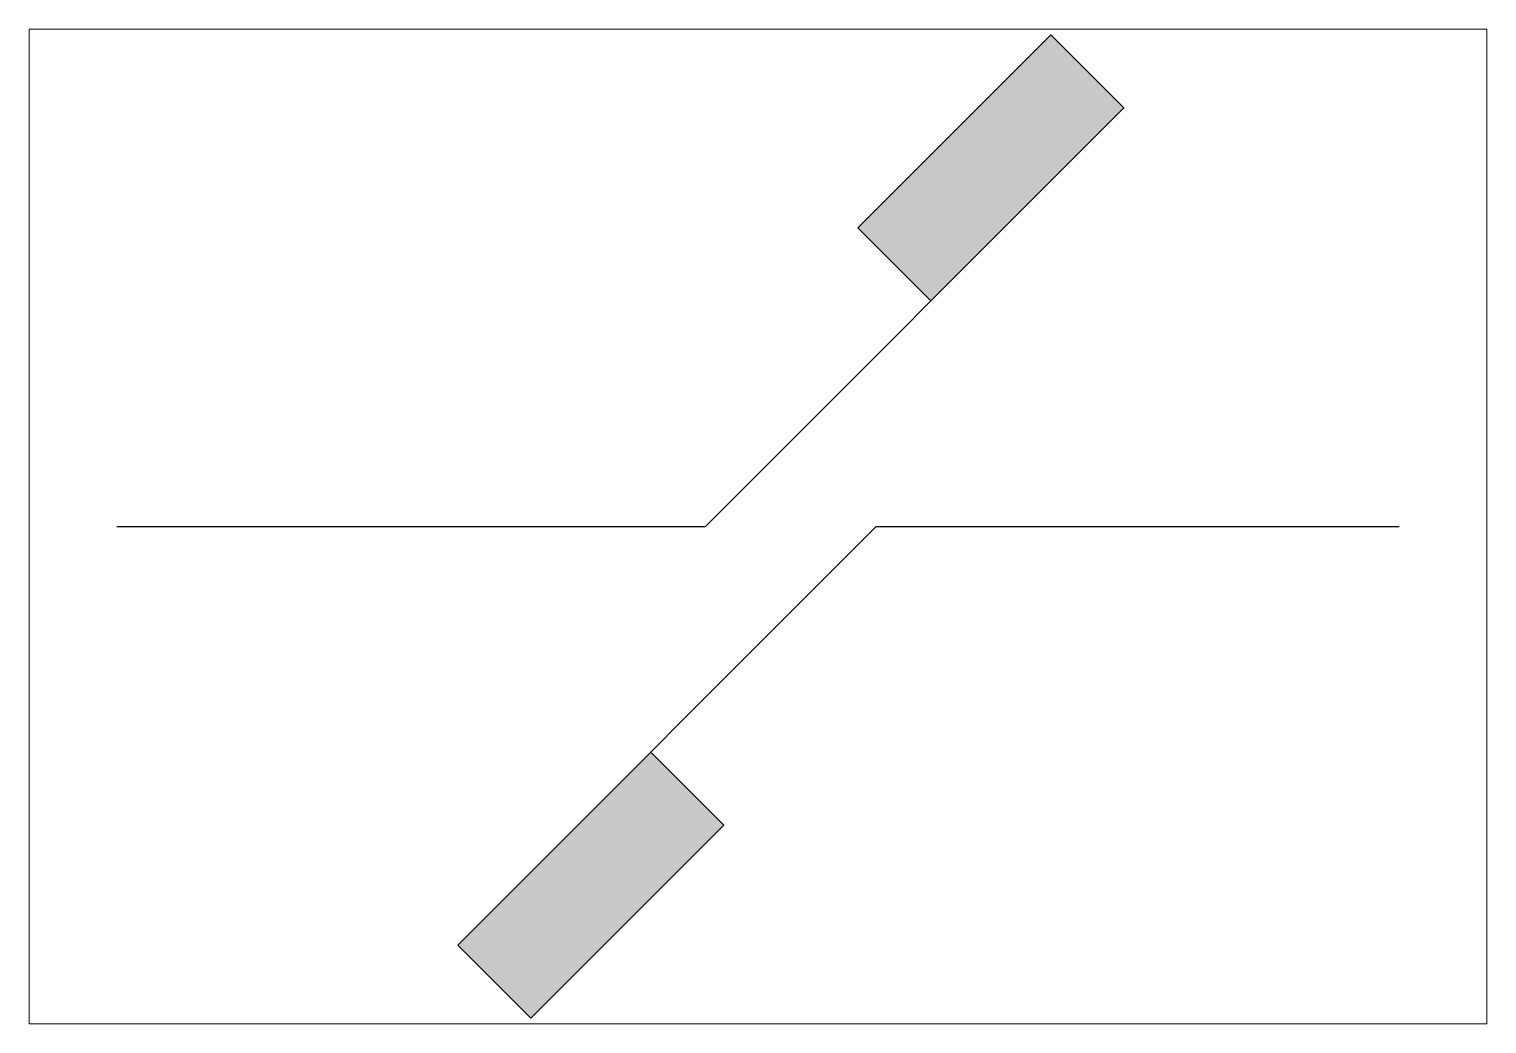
# Paper-space layout 'Presentación1' of a CAD drawing. Header units: metres. Extents: x 29 to 259, y 20 to 177.
# The model-space entities are those that its viewports show. They can reach past a viewport. Long polylines and large blocks are cut down to what shows.
import ezdxf

# ---------------------------------------------------------------- set-up
doc = ezdxf.new("R2010")
doc.units = ezdxf.units.M

# ---------------------------------------------------------------- blocks, each defined once
blk = doc.blocks.new('Secc_avec_Appareil')
h = blk.add_hatch(color=256)
h.paths.add_polyline_path([(4.8175, 2.0013), (4.4679, 2.3509), (3.5453, 1.4283), (3.8949, 1.0787)])
h.paths.add_polyline_path([(2.9035, -1.4283), (2.5539, -1.0787), (1.6313, -2.0013), (1.9809, -2.3509)])
for p, q in [((2.8162, 0), (4.8175, 2.0013)), ((0, 0), (2.8162, 0)), ((3.6326, 0), (1.6313, -2.0013)), ((3.6326, 0), (6.1345, 0))]:
    blk.add_line(p, q)
for points in [[(4.4679, 2.3509), (4.8175, 2.0013), (3.8949, 1.0787), (3.5453, 1.4283)], [(2.5539, -1.0787), (2.9035, -1.4283), (1.9809, -2.3509), (1.6313, -2.0013)]]:
    blk.add_lwpolyline(points, close=True)

msp = doc.modelspace()

# ---------------------------------------------------------------- block references
msp.add_blockref('Secc_avec_Appareil', (0, 0))

psp = doc.layouts.new('Presentación1')

# ---------------------------------------------------------------- viewports
at = {"layer": '0'}
psp.add_viewport(center=(143.96, 98.18), size=(230.34, 157.0905), view_center_point=(3.0673, 0), view_height=4.756388, dxfattribs=at)

doc.saveas('drawing.dxf')
